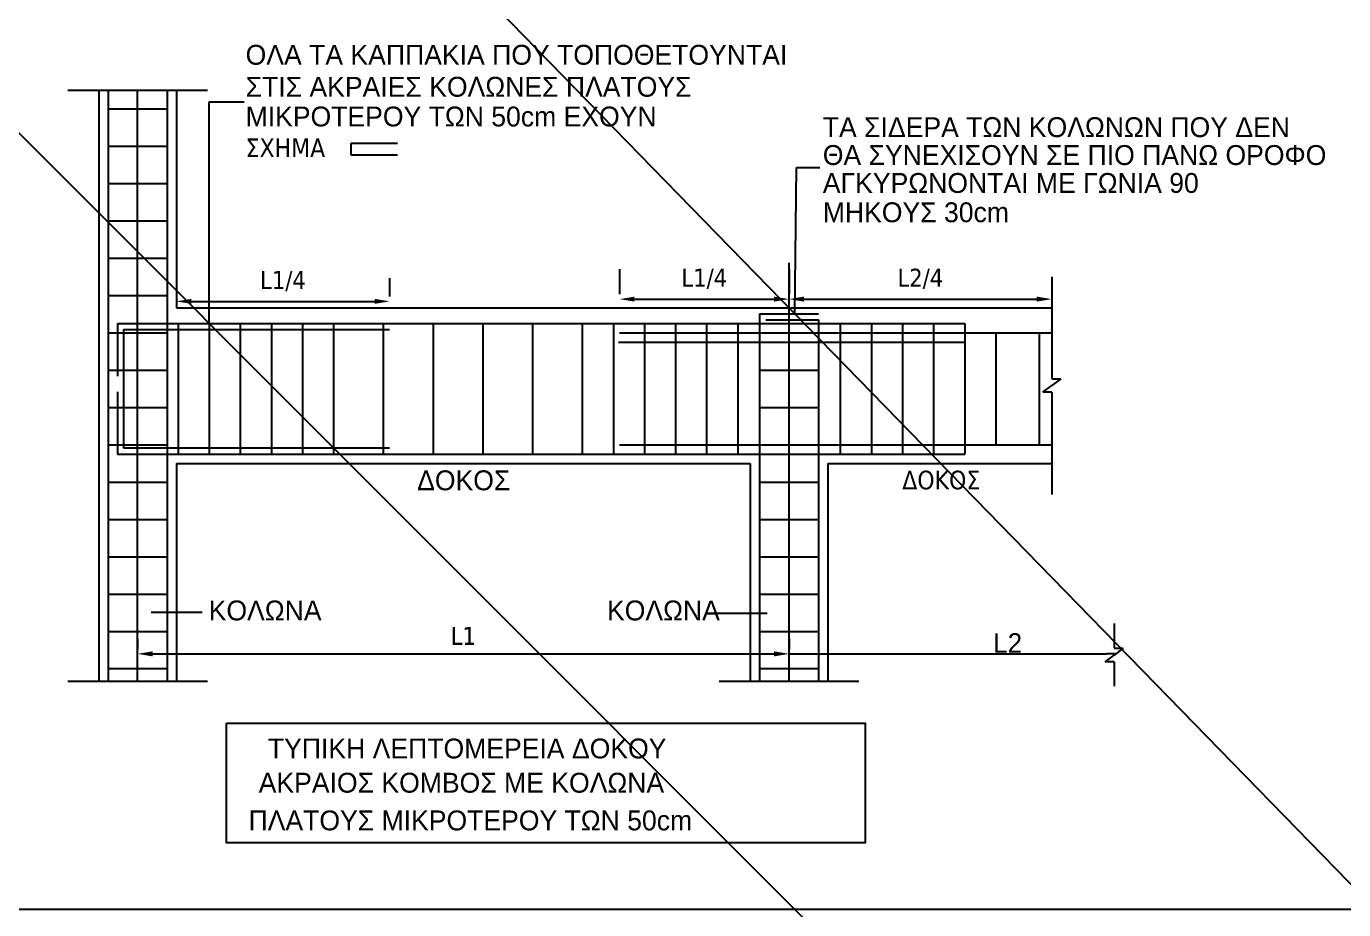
# Model space of a CAD drawing. Header units: millimetres. Extents: x -2171 to 1563, y -1758 to -1505.
# Drawn here: x 1255.23 to 1276.41, y -1620 to -1605.8 of the extents above; entities that cross this region are included whole.
import ezdxf

# ---------------------------------------------------------------- set-up
doc = ezdxf.new("R2010")
doc.units = ezdxf.units.MM
doc.header["$PDMODE"] = 32
doc.linetypes.add('HIDDEN', pattern=[0.375, 0.25, -0.125])
doc.layers.get('Defpoints').update_dxf_attribs({"color": 6})
for name, color, linetype in [('-S-DIMS', 2, 'Continuous'), ('-S-TEXTLINE', 3, 'Continuous'), ('-S-TOMES', 7, 'Continuous'), ('-S_SIDERA', 30, 'Continuous'), ('-S_TEXT', 3, 'Continuous'), ('1', 3, 'Continuous'), ('BLUE', 5, 'Continuous')]:
    doc.layers.add(name, color=color, linetype=linetype)
doc.layers.add('Tablet', color=150, linetype='Continuous', true_color=0x0180ff)
doc.styles.add('GR-SIMPL', font='GR-SIMPL.shx', dxfattribs={"width": 0.8})
doc.styles.get("Standard").update_dxf_attribs({"font": 'tahoma.ttf'})
doc.styles.add('ugsimpl', font='ugsimpl.shx')
doc.dimstyles.new('1-100-MM-MM', dxfattribs={"dimtxt": 240, "dimasz": 200, "dimexe": 200, "dimexo": 100, "dimgap": 50, "dimtad": 1, "dimdec": 0, "dimdsep": 46, "dimtxsty": 'Standard', "dimblk": 'OBLIQUE', "dimcen": 2.5, "dimdle": 150, "dimclrd": 2, "dimclre": 2, "dimclrt": 2, "dimadec": 0, "dimazin": 0, "dimtfac": 1, "dimtdec": 0, "dimtmove": 0, "dimatfit": 3, "dimldrblk": 'OBLIQUE', "dimfxl": 1, "dimtolj": 1, "dimtzin": 0, "dimarcsym": 0})
doc.dimstyles.new('Copy(2) of Standard', dxfattribs={"dimscale": 96, "dimtxt": 0.003, "dimasz": 0.0025, "dimexe": 0.0008, "dimexo": 0.005, "dimgap": 0.0015, "dimtad": 1, "dimrnd": 0.05, "dimzin": 0, "dimdsep": 46, "dimtxsty": 'Standard', "dimcen": 0.001, "dimclrd": 256, "dimclrt": 256, "dimadec": 0, "dimazin": 0, "dimtfac": 1, "dimtofl": 0, "dimtmove": 0, "dimatfit": 3, "dimfxl": 5, "dimtolj": 1, "dimtzin": 0, "dimarcsym": 1})

# ---------------------------------------------------------------- blocks, each defined once
blk = doc.blocks.new('_Oblique')
at = {"color": 0, "linetype": 'ByBlock', "lineweight": -2}
blk.add_line((-0.5, -0.5), (0.5, 0.5), dxfattribs=at)
blk = doc.blocks.new('*D20')
at = {"layer": '-S-DIMS', "color": 0, "lineweight": -2, "ltscale": 5, "transparency": 16777216}
for p, q in [((1257.641, -1609.845), (1257.641, -1610.143)), ((1261.066, -1609.845), (1261.066, -1610.143))]:
    blk.add_line(p, q, dxfattribs=at)
at = {"layer": '-S-DIMS', "lineweight": -2, "ltscale": 5, "transparency": 16777216}
blk.add_line((1257.881, -1610.22), (1260.826, -1610.22), dxfattribs=at)
at = {"layer": '-S-DIMS', "ltscale": 5, "transparency": 16777216}
for points in [[(1257.881, -1610.18), (1257.881, -1610.26), (1257.641, -1610.22)], [(1260.826, -1610.18), (1260.826, -1610.26), (1261.066, -1610.22)]]:
    blk.add_solid(points, dxfattribs=at)
at = {"layer": 'Defpoints', "color": 0, "ltscale": 5, "transparency": 16777216}
for p in [(1257.641, -1610.325), (1261.066, -1610.22), (1261.066, -1610.325)]:
    blk.add_point(p, dxfattribs=at)
at = {"layer": '-S-DIMS', "ltscale": 5, "transparency": 16777216, "insert": (1259.353, -1609.894), "char_height": 0.288, "attachment_point": 5}
blk.add_mtext('\\A1;L1/4', dxfattribs=at)
blk = doc.blocks.new('*D9')
at = {"layer": '-S-DIMS', "color": 0, "lineweight": -2, "ltscale": 5, "transparency": 16777216}
for p, q in [((1264.766, -1609.704), (1264.766, -1610.107)), ((1267.491, -1609.704), (1267.491, -1610.107))]:
    blk.add_line(p, q, dxfattribs=at)
at = {"layer": '-S-DIMS', "lineweight": -2, "ltscale": 5, "transparency": 16777216}
blk.add_line((1265.006, -1610.184), (1267.251, -1610.184), dxfattribs=at)
at = {"layer": '-S-DIMS', "ltscale": 5, "transparency": 16777216}
for points in [[(1265.006, -1610.144), (1265.006, -1610.224), (1264.766, -1610.184)], [(1267.251, -1610.144), (1267.251, -1610.224), (1267.491, -1610.184)]]:
    blk.add_solid(points, dxfattribs=at)
at = {"layer": 'Defpoints', "color": 0, "ltscale": 5, "transparency": 16777216}
for p in [(1264.766, -1610.184), (1267.491, -1610.184), (1267.491, -1610.184)]:
    blk.add_point(p, dxfattribs=at)
at = {"layer": '-S-DIMS', "ltscale": 5, "transparency": 16777216, "insert": (1266.128, -1609.858), "char_height": 0.288, "attachment_point": 5}
blk.add_mtext('\\A1;L1/4', dxfattribs=at)
blk = doc.blocks.new('*D21')
at = {"layer": '-S-DIMS', "color": 0, "lineweight": -2, "ltscale": 5, "transparency": 16777216}
for p, q in [((1257.016, -1615.645), (1257.016, -1615.81)), ((1267.491, -1615.645), (1267.491, -1615.81))]:
    blk.add_line(p, q, dxfattribs=at)
at = {"layer": '-S-DIMS', "lineweight": -2, "ltscale": 5, "transparency": 16777216}
blk.add_line((1257.256, -1615.887), (1267.251, -1615.887), dxfattribs=at)
at = {"layer": '-S-DIMS', "ltscale": 5, "transparency": 16777216}
for points in [[(1257.256, -1615.847), (1257.256, -1615.927), (1257.016, -1615.887)], [(1267.251, -1615.847), (1267.251, -1615.927), (1267.491, -1615.887)]]:
    blk.add_solid(points, dxfattribs=at)
at = {"layer": 'Defpoints', "color": 0, "ltscale": 5, "transparency": 16777216}
for p in [(1267.491, -1615.887), (1257.016, -1616.125), (1267.491, -1616.125)]:
    blk.add_point(p, dxfattribs=at)
at = {"layer": '-S-DIMS', "ltscale": 5, "transparency": 16777216, "insert": (1262.253, -1615.598), "char_height": 0.288, "attachment_point": 5}
blk.add_mtext('\\A1;L1', dxfattribs=at)
blk = doc.blocks.new('*D13')
at = {"layer": '-S-DIMS', "color": 0, "lineweight": -2, "ltscale": 5, "transparency": 16777216}
for p, q in [((1267.491, -1609.987), (1267.491, -1610.107)), ((1271.716, -1609.987), (1271.716, -1610.107))]:
    blk.add_line(p, q, dxfattribs=at)
at = {"layer": '-S-DIMS', "lineweight": -2, "ltscale": 5, "transparency": 16777216}
blk.add_line((1267.731, -1610.184), (1271.476, -1610.184), dxfattribs=at)
at = {"layer": '-S-DIMS', "ltscale": 5, "transparency": 16777216}
for points in [[(1267.731, -1610.144), (1267.731, -1610.224), (1267.491, -1610.184)], [(1271.476, -1610.144), (1271.476, -1610.224), (1271.716, -1610.184)]]:
    blk.add_solid(points, dxfattribs=at)
at = {"layer": 'Defpoints', "color": 0, "ltscale": 5, "transparency": 16777216}
for p in [(1271.716, -1610.184), (1267.491, -1610.467), (1271.716, -1610.467)]:
    blk.add_point(p, dxfattribs=at)
at = {"layer": '-S-DIMS', "ltscale": 5, "transparency": 16777216, "insert": (1269.603, -1609.858), "char_height": 0.288, "attachment_point": 5}
blk.add_mtext('\\A1;L2/4', dxfattribs=at)

msp = doc.modelspace()

# ---------------------------------------------------------------- linework, layer by layer
at = {"layer": '-S-DIMS'}
msp.add_line((1267.4909, -1615.8865), (1272.5994, -1615.8865), dxfattribs=at)
at = {"layer": '-S-TEXTLINE', "color": 7}
msp.add_lwpolyline([(1258.4444, -1616.9999), (1268.7156, -1616.9999), (1268.7156, -1618.9274), (1258.4444, -1618.9274)], close=True, dxfattribs=at)
at = {"layer": '-S-TOMES'}
for p, q in [((1256.3909, -1606.8249), (1256.3909, -1616.3249)), ((1256.3909, -1606.8249), (1256.3909, -1616.3249)), ((1257.6409, -1606.8249), (1257.6409, -1610.3249)), ((1257.6409, -1606.8249), (1257.6409, -1610.3249)), ((1257.6409, -1610.3249), (1271.7159, -1610.3249)), ((1257.6409, -1610.3249), (1271.7159, -1610.3249)), ((1257.6409, -1612.8249), (1266.8659, -1612.8249)), ((1257.6409, -1612.8249), (1257.6409, -1616.3249)), ((1266.8659, -1612.8249), (1266.8659, -1616.3249)), ((1268.1159, -1612.8249), (1268.1159, -1616.3249)), ((1268.1159, -1612.8249), (1271.7159, -1612.8249))]:
    msp.add_line(p, q, dxfattribs=at)
at = {"layer": '-S_SIDERA'}
for p, q in [((1256.5409, -1606.8249), (1256.5409, -1616.3249)), ((1256.5409, -1606.8249), (1256.5409, -1616.3249)), ((1257.4909, -1606.8249), (1257.4909, -1616.3249)), ((1257.4909, -1606.8249), (1257.4909, -1616.3249)), ((1256.5409, -1607.1249), (1257.4909, -1607.1249)), ((1256.5409, -1607.1249), (1257.4909, -1607.1249)), ((1256.5409, -1607.7249), (1257.4909, -1607.7249)), ((1256.5409, -1607.7249), (1257.4909, -1607.7249)), ((1256.5409, -1608.3249), (1257.4909, -1608.3249)), ((1256.5409, -1608.3249), (1257.4909, -1608.3249)), ((1256.5409, -1608.9249), (1257.4909, -1608.9249)), ((1256.5409, -1608.9249), (1257.4909, -1608.9249)), ((1256.5409, -1608.9249), (1257.4909, -1608.9249)), ((1256.5409, -1608.9249), (1257.4909, -1608.9249)), ((1256.5409, -1609.5249), (1257.4909, -1609.5249)), ((1256.5409, -1609.5249), (1257.4909, -1609.5249)), ((1256.5409, -1610.1249), (1257.4909, -1610.1249)), ((1256.5409, -1610.1249), (1257.4909, -1610.1249)), ((1267.0159, -1610.4199), (1267.9659, -1610.4199)), ((1267.0159, -1610.4199), (1267.0159, -1616.3249)), ((1267.0159, -1610.4199), (1267.9659, -1610.4199)), ((1267.0159, -1610.4199), (1267.0159, -1616.3249)), ((1256.6909, -1610.5749), (1270.3159, -1610.5749)), ((1256.6909, -1610.5749), (1256.6909, -1611.4249)), ((1256.6909, -1610.5749), (1270.3159, -1610.5749)), ((1256.6909, -1610.5749), (1256.6909, -1611.4249)), ((1257.6659, -1610.5749), (1257.6659, -1612.6749)), ((1257.6659, -1610.5749), (1257.6659, -1612.6749)), ((1258.1659, -1610.5749), (1258.1659, -1612.6749)), ((1258.1659, -1610.5749), (1258.1659, -1612.6749)), ((1258.6659, -1610.5749), (1258.6659, -1612.6749)), ((1258.6659, -1610.5749), (1258.6659, -1612.6749)), ((1259.1659, -1610.5749), (1259.1659, -1612.6749)), ((1259.1659, -1610.5749), (1259.1659, -1612.6749)), ((1259.6659, -1610.5749), (1259.6659, -1612.6749)), ((1259.6659, -1610.5749), (1259.6659, -1612.6749)), ((1260.1659, -1610.5749), (1260.1659, -1612.6749)), ((1260.1659, -1610.5749), (1260.1659, -1612.6749)), ((1260.9659, -1610.5749), (1260.9659, -1612.6749)), ((1260.9659, -1610.5749), (1260.9659, -1612.6749)), ((1261.7659, -1610.5749), (1261.7659, -1612.6749)), ((1261.7659, -1610.5749), (1261.7659, -1612.6749)), ((1262.5659, -1610.5749), (1262.5659, -1612.6749)), ((1262.5659, -1610.5749), (1262.5659, -1612.6749)), ((1263.3659, -1610.5749), (1263.3659, -1612.6749)), ((1263.3659, -1610.5749), (1263.3659, -1612.6749)), ((1264.1659, -1610.5749), (1264.1659, -1612.6749)), ((1264.1659, -1610.5749), (1264.1659, -1612.6749)), ((1264.6659, -1610.5749), (1264.6659, -1612.6749)), ((1264.6659, -1610.5749), (1264.6659, -1612.6749)), ((1265.1659, -1610.5749), (1265.1659, -1612.6749)), ((1265.1659, -1610.5749), (1265.1659, -1612.6749)), ((1265.6659, -1610.5749), (1265.6659, -1612.6749)), ((1265.6659, -1610.5749), (1265.6659, -1612.6749)), ((1266.1659, -1610.5749), (1266.1659, -1612.6749)), ((1266.1659, -1610.5749), (1266.1659, -1612.6749)), ((1266.6659, -1610.5749), (1266.6659, -1612.6749)), ((1266.6659, -1610.5749), (1266.6659, -1612.6749)), ((1267.1159, -1610.5149), (1267.9659, -1610.5149)), ((1267.1159, -1610.5149), (1267.9659, -1610.5149)), ((1267.9659, -1610.5149), (1267.9659, -1616.3249)), ((1267.9659, -1610.5149), (1267.9659, -1616.3249)), ((1268.3159, -1610.5749), (1268.3159, -1612.6749)), ((1268.3159, -1610.5749), (1268.3159, -1612.6749)), ((1268.8159, -1610.5749), (1268.8159, -1612.6749)), ((1268.8159, -1610.5749), (1268.8159, -1612.6749)), ((1269.3159, -1610.5749), (1269.3159, -1612.6749)), ((1269.3159, -1610.5749), (1269.3159, -1612.6749)), ((1269.8159, -1610.5749), (1269.8159, -1612.6749)), ((1269.8159, -1610.5749), (1269.8159, -1612.6749)), ((1270.3159, -1610.5749), (1270.3159, -1612.6749)), ((1270.3159, -1610.5749), (1270.3159, -1612.6749)), ((1256.5409, -1610.7249), (1257.4909, -1610.7249)), ((1256.5409, -1610.7249), (1257.4909, -1610.7249)), ((1256.7909, -1610.6749), (1261.0659, -1610.6749)), ((1256.7909, -1610.6749), (1256.7909, -1612.5749)), ((1256.7909, -1610.6749), (1261.0659, -1610.6749)), ((1256.7909, -1610.6749), (1256.7909, -1612.5749)), ((1264.7659, -1610.7249), (1271.7159, -1610.7249)), ((1264.7659, -1610.7249), (1271.7159, -1610.7249)), ((1267.0159, -1610.7249), (1267.9659, -1610.7249)), ((1267.0159, -1610.7249), (1267.9659, -1610.7249)), ((1270.8159, -1610.7249), (1270.8159, -1612.5249)), ((1270.8159, -1610.7249), (1270.8159, -1612.5249)), ((1271.5159, -1610.7249), (1271.5159, -1612.5249)), ((1271.5159, -1610.7249), (1271.5159, -1612.5249)), ((1264.7506, -1610.8778), (1270.3159, -1610.8778)), ((1264.7506, -1610.8778), (1270.3159, -1610.8778)), ((1256.5409, -1611.3249), (1257.4909, -1611.3249)), ((1256.5409, -1611.3249), (1257.4909, -1611.3249)), ((1267.0159, -1611.3249), (1267.9659, -1611.3249)), ((1267.0159, -1611.3249), (1267.9659, -1611.3249)), ((1256.6909, -1611.6749), (1256.6909, -1612.6749)), ((1256.6909, -1611.6749), (1256.6909, -1612.6749)), ((1256.5409, -1611.9249), (1257.4909, -1611.9249)), ((1256.5409, -1611.9249), (1257.4909, -1611.9249)), ((1267.0159, -1611.9249), (1267.9659, -1611.9249)), ((1267.0159, -1611.9249), (1267.9659, -1611.9249)), ((1256.5409, -1612.5249), (1257.4909, -1612.5249)), ((1256.5409, -1612.5249), (1257.4909, -1612.5249)), ((1264.7659, -1612.5249), (1267.0159, -1612.5249)), ((1267.0159, -1612.5249), (1271.7159, -1612.5249)), ((1256.6909, -1612.6749), (1270.3159, -1612.6749)), ((1256.7909, -1612.5749), (1261.0659, -1612.5749)), ((1256.5409, -1613.1249), (1257.4909, -1613.1249)), ((1267.0159, -1613.1249), (1267.9659, -1613.1249)), ((1256.5409, -1613.7249), (1257.4909, -1613.7249)), ((1267.0159, -1613.7249), (1267.9659, -1613.7249)), ((1256.5409, -1614.3249), (1257.4909, -1614.3249)), ((1267.0159, -1614.3249), (1267.9659, -1614.3249)), ((1256.5409, -1614.9249), (1257.4909, -1614.9249)), ((1267.0159, -1614.9249), (1267.9659, -1614.9249)), ((1256.5409, -1615.5249), (1257.4909, -1615.5249)), ((1267.0159, -1615.5249), (1267.9659, -1615.5249)), ((1256.5409, -1616.1249), (1257.4909, -1616.1249)), ((1267.0159, -1616.1249), (1267.9659, -1616.1249))]:
    msp.add_line(p, q, dxfattribs=at)
at = {"layer": '-S_TEXT', "color": 3, "linetype": 'Continuous', "ltscale": 0.5}
msp.add_lwpolyline([(1286.5954, -1619.9991), (1245.6454, -1619.9991), (1245.6454, -1591.5991), (1286.5954, -1591.5991)], close=True, dxfattribs=at)
at = {"layer": '1'}
for p, q in [((1255.8909, -1606.8249), (1258.1409, -1606.8249)), ((1255.8909, -1606.8249), (1258.1409, -1606.8249)), ((1271.7159, -1609.8249), (1271.7159, -1611.4676)), ((1271.7159, -1609.8249), (1271.7159, -1611.4676)), ((1271.7159, -1611.6822), (1271.7159, -1613.3249)), ((1271.7159, -1611.6822), (1271.7159, -1613.3249)), ((1272.7184, -1615.4015), (1272.7184, -1615.7981)), ((1272.7184, -1615.4015), (1272.7184, -1615.7981)), ((1272.7184, -1616.0128), (1272.7184, -1616.4043)), ((1272.7184, -1616.0128), (1272.7184, -1616.4043)), ((1255.8909, -1616.3249), (1258.1409, -1616.3249)), ((1266.3659, -1616.3249), (1268.6159, -1616.3249))]:
    msp.add_line(p, q, dxfattribs=at)
at = {"layer": '1', "color": 1, "linetype": 'HIDDEN', "ltscale": 100}
for p, q in [((1257.0159, -1616.3249), (1257.0159, -1606.8249)), ((1257.0159, -1616.3249), (1257.0159, -1606.8249)), ((1267.4909, -1616.3249), (1267.4909, -1609.6032)), ((1267.4909, -1616.3249), (1267.4909, -1609.6032))]:
    msp.add_line(p, q, dxfattribs=at)
at = {"layer": '1', "color": 3}
for p, q in [((1271.7159, -1611.4676), (1271.8605, -1611.4676)), ((1271.8605, -1611.4676), (1271.7159, -1611.5749)), ((1271.7159, -1611.4676), (1271.8605, -1611.4676)), ((1271.8605, -1611.4676), (1271.7159, -1611.5749)), ((1271.5714, -1611.6822), (1271.7159, -1611.5749)), ((1271.5714, -1611.6822), (1271.7159, -1611.5749)), ((1271.7159, -1611.6822), (1271.5714, -1611.6822)), ((1271.7159, -1611.6822), (1271.5714, -1611.6822)), ((1272.5739, -1616.0128), (1272.7184, -1615.9054)), ((1272.5739, -1616.0128), (1272.7184, -1615.9054)), ((1272.7439, -1615.8865), (1272.5994, -1615.8865)), ((1272.7184, -1615.7981), (1272.863, -1615.7981)), ((1272.863, -1615.7981), (1272.7184, -1615.9054)), ((1272.7184, -1615.7981), (1272.863, -1615.7981)), ((1272.863, -1615.7981), (1272.7184, -1615.9054)), ((1272.7184, -1616.0128), (1272.5739, -1616.0128))]:
    msp.add_line(p, q, dxfattribs=at)
at = {"layer": '1', "color": 1}
for p, q in [((1257.236, -1615.2182), (1258.0512, -1615.2182)), ((1267.1412, -1615.2377), (1266.2145, -1615.2377))]:
    msp.add_line(p, q, dxfattribs=at)
at = {"layer": 'Tablet', "color": 7}
for p, q in [((1260.4498, -1607.6768), (1261.1969, -1607.6768)), ((1260.4498, -1607.8694), (1260.4498, -1607.6768)), ((1260.4498, -1607.6768), (1261.1969, -1607.6768)), ((1260.4498, -1607.8694), (1260.4498, -1607.6768)), ((1261.1969, -1607.8694), (1260.4498, -1607.8694)), ((1261.1969, -1607.8694), (1260.4498, -1607.8694))]:
    msp.add_line(p, q, dxfattribs=at)

# ---------------------------------------------------------------- texts
at = {"layer": '-S-DIMS', "ltscale": 5, "insert": (1271.0073, -1615.7115), "char_height": 0.3125, "attachment_point": 5, "style": 'ugsimpl'}
msp.add_mtext('L2', dxfattribs=at)
at = {"layer": '-S_TEXT'}
for s, p in [('ΣΧΗΜΑ', (1258.7525, -1607.9017)), ('ΣΧΗΜΑ', (1258.7525, -1607.9017)), ('ΔΟΚΟΣ', (1269.3119, -1613.2424))]:
    msp.add_text(s, height=0.3, dxfattribs=at).set_placement(p)
at = {"layer": 'BLUE', "color": 3, "style": 'GR-SIMPL'}
for s, height, p in [('ΟΛΑ ΤΑ ΚΑΠΠΑΚΙΑ ΠΟΥ ΤΟΠΟΘΕΤΟΥΝΤΑΙ', 0.319421, (1258.7525, -1606.4161)), ('ΟΛΑ ΤΑ ΚΑΠΠΑΚΙΑ ΠΟΥ ΤΟΠΟΘΕΤΟΥΝΤΑΙ', 0.319421, (1258.7525, -1606.4161)), ('ΣΤΙΣ ΑΚΡΑΙΕΣ ΚΟΛΩΝΕΣ ΠΛΑΤΟΥΣ', 0.319421, (1258.7525, -1606.9301)), ('ΣΤΙΣ ΑΚΡΑΙΕΣ ΚΟΛΩΝΕΣ ΠΛΑΤΟΥΣ', 0.319421, (1258.7525, -1606.9301)), ('ΜΙΚΡΟΤΕΡΟΥ ΤΩΝ 50cm ΕΧΟΥΝ', 0.319421, (1258.7525, -1607.4081)), ('ΜΙΚΡΟΤΕΡΟΥ ΤΩΝ 50cm ΕΧΟΥΝ', 0.319421, (1258.7525, -1607.4081)), ('ΤΑ ΣΙΔΕΡΑ ΤΩΝ ΚΟΛΩΝΩΝ ΠΟΥ ΔΕΝ ', 0.319421, (1268.0343, -1607.5794)), ('ΤΑ ΣΙΔΕΡΑ ΤΩΝ ΚΟΛΩΝΩΝ ΠΟΥ ΔΕΝ ', 0.319421, (1268.0343, -1607.5794)), ('ΘΑ ΣΥΝΕΧΙΣΟΥΝ ΣΕ ΠΙΟ ΠΑΝΩ ΟΡΟΦΟ', 0.319421, (1268.0343, -1608.0276)), ('ΘΑ ΣΥΝΕΧΙΣΟΥΝ ΣΕ ΠΙΟ ΠΑΝΩ ΟΡΟΦΟ', 0.319421, (1268.0343, -1608.0276)), ('ΑΓΚΥΡΩΝΟΝΤΑΙ ΜΕ ΓΩΝΙΑ 90', 0.319421, (1268.0343, -1608.4766)), ('ΑΓΚΥΡΩΝΟΝΤΑΙ ΜΕ ΓΩΝΙΑ 90', 0.319421, (1268.0343, -1608.4766)), ('ΜΗΚΟΥΣ 30cm', 0.319421, (1268.0343, -1608.9479)), ('ΜΗΚΟΥΣ 30cm', 0.319421, (1268.0343, -1608.9479)), ('ΔΟΚΟΣ', 0.31942, (1261.5103, -1613.2569)), ('ΚΟΛΩΝΑ', 0.31942, (1258.1585, -1615.349)), ('ΚΟΛΩΝΑ', 0.31942, (1264.5637, -1615.349)), ('ΤΥΠΙΚΗ ΛΕΠΤΟΜΕΡΕΙΑ ΔΟΚΟΥ', 0.319421, (1259.1104, -1617.5681)), ('ΑΚΡΑΙΟΣ ΚΟΜΒΟΣ ΜΕ ΚΟΛΩΝΑ', 0.319421, (1258.9628, -1618.1184)), ('ΠΛΑΤΟΥΣ ΜΙΚΡΟΤΕΡΟΥ ΤΩΝ 50cm', 0.319421, (1258.7989, -1618.7246))]:
    msp.add_text(s, height=height, dxfattribs=at).set_placement(p)

# ---------------------------------------------------------------- dimensions: what is measured, and where the dimension line sits
at = {"layer": '-S-DIMS', "ltscale": 5}
for base, p1, p2, text, picture, middle in [((1261.0659, -1610.2195), (1257.6409, -1610.3249), (1261.0659, -1610.3249), 'L1/4', '*D20', (1259.3534, -1609.8937)), ((1267.4909, -1610.1838), (1264.7659, -1610.1838), (1267.4909, -1610.1838), 'L1/4', '*D9', (1266.1284, -1609.858)), ((1271.7159, -1610.1838), (1267.4909, -1610.4665), (1271.7159, -1610.4665), 'L2/4', '*D13', (1269.6034, -1609.858)), ((1267.4909, -1615.8865), (1257.0159, -1616.1249), (1267.4909, -1616.1249), 'L1', '*D21', (1262.2534, -1615.598))]:
    dim = msp.add_linear_dim(base=base, p1=p1, p2=p2, text=text, dimstyle='Copy(2) of Standard', dxfattribs=at)
    dim.commit()
    dim.dimension.update_dxf_attribs({"geometry": picture, "text_midpoint": middle})

# ---------------------------------------------------------------- leaders
at = {"layer": '-S-DIMS'}
for points in [[(1258.1659, -1610.5749), (1258.1659, -1607.0116), (1258.727, -1607.0116)], [(1258.1659, -1610.5749), (1258.1659, -1607.0116), (1258.727, -1607.0116)], [(1267.5828, -1610.4199), (1267.6126, -1608.0699), (1267.9888, -1608.0699)], [(1267.5828, -1610.4199), (1267.6126, -1608.0699), (1267.9888, -1608.0699)]]:
    msp.add_leader(points, dimstyle='1-100-MM-MM', override={"dimgap": 50, "dimtad": 0}, dxfattribs=at)

doc.saveas('drawing.dxf')
